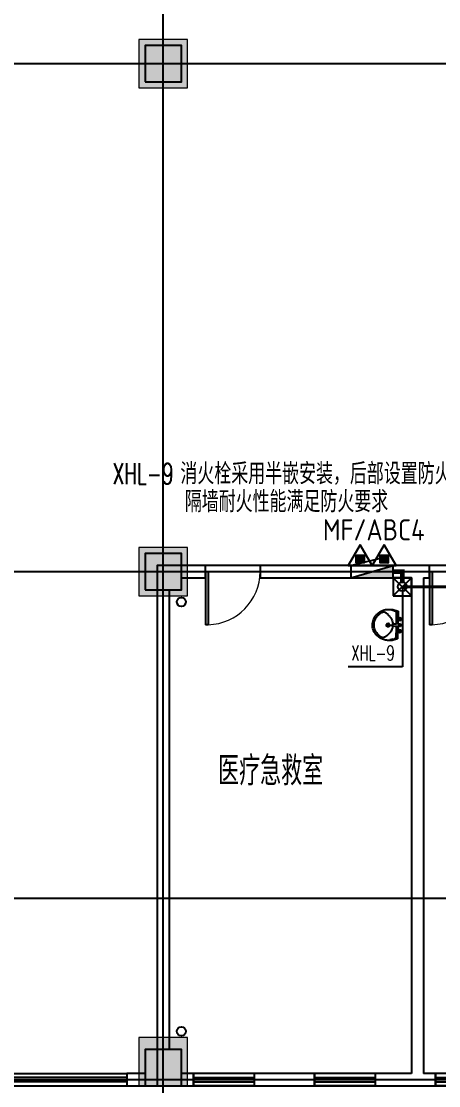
# Model space of a CAD drawing. Extents: x 817814 to 953178, y -139555 to 106956.
# Drawn here: x 893150 to 900044, y 39009 to 56609 of the extents above; entities that cross this region are included whole.
import ezdxf

# ---------------------------------------------------------------- set-up
doc = ezdxf.new("R2010")
doc.units = 0
doc.header["$LTSCALE"] = 1000
doc.header["$MEASUREMENT"] = 0
doc.layers.add('15101', color=5, linetype='Continuous', lineweight=18)
for name, color, linetype in [('A-Roof-Drng', 8, 'Continuous'), ('COLUMN', 2, 'Continuous'), ('DOTE', 8, 'Continuous'), ('P-ANNO-TXT', 211, 'Continuous'), ('P-FIRE-EQPM', 1, 'Continuous'), ('P-FIRE-IDEN', 1, 'Continuous'), ('P-PROT-FIRH', 1, 'Continuous'), ('P-PROT-IDEN', 7, 'Continuous'), ('P-PROT-PIPE', 1, 'Continuous'), ('P-PROT-VPIP', 1, 'Continuous'), ('PUB_HATCH', 8, 'Continuous'), ('PUB_TEXT', 7, 'Continuous'), ('WALL', 2, 'Continuous'), ('WINDOW', 4, 'Continuous'), ('家具', 8, 'Continuous')]:
    doc.layers.add(name, color=color, linetype=linetype)
for name, color, linetype, plot in [('DIM_MODI', 6, 'Continuous', False), ('定位矩形', 6, 'Continuous', False), ('建筑底图', 6, 'Continuous', False)]:
    doc.layers.add(name, color=color, linetype=linetype, plot=plot)
doc.styles.add('_TWT_DIM_ELE', font='SIMPLEX', dxfattribs={"width": 0.8, "height": 2.5, "bigfont": 'HZTXT'})
doc.styles.add('_TWT_SERIAL', font='COMPLEX', dxfattribs={"width": 0.8, "height": 3, "bigfont": 'HZTXT'})
doc.styles.get("Standard").update_dxf_attribs({"font": 'GBENOR', "bigfont": 'GBCBIG'})

# ---------------------------------------------------------------- blocks, each defined once
blk = doc.blocks.new('zhuzi')
at = {"layer": '15101'}
h = blk.add_hatch(color=256, dxfattribs=at)
h.dxf.hatch_style = 1
h.paths.add_polyline_path([(50957, 5262), (51657, 5262), (51657, 5962), (50957, 5962)])
h.paths.add_polyline_path([(42757, 5162), (43557, 5162), (43557, 5962), (42757, 5962)])
h.paths.add_polyline_path([(34407, 5262), (35107, 5262), (35107, 5962), (34407, 5962)])
h.paths.add_polyline_path([(26007, 5262), (26707, 5262), (26707, 5962), (26007, 5962)])
h.paths.add_polyline_path([(17857, 5162), (18657, 5162), (18657, 5962), (17857, 5962)])
h.paths.add_polyline_path([(59457, 2362), (60057, 2362), (60057, 2962), (59457, 2962)])
h.paths.add_polyline_path([(51057, 2362), (51657, 2362), (51657, 2962), (51057, 2962)])
h.paths.add_polyline_path([(17857, 2362), (18457, 2362), (18457, 2962), (17857, 2962)])
h.paths.add_polyline_path([(9457, 2362), (10057, 2362), (10057, 2962), (9457, 2962)])
h.paths.add_polyline_path([(59457, -2838), (60057, -2838), (60057, -2238), (59457, -2238)])
h.paths.add_polyline_path([(50957, -2888), (51657, -2888), (51657, -2188), (50957, -2188)])
h.paths.add_polyline_path([(42757, -2938), (43557, -2938), (43557, -2138), (42757, -2138)])
h.paths.add_polyline_path([(17857, -2938), (18657, -2938), (18657, -2138), (17857, -2138)])
h.paths.add_polyline_path([(9457, -2838), (10057, -2838), (10057, -2238), (9457, -2238)])
h.paths.add_polyline_path([(59457, -11238), (60057, -11238), (60057, -10638), (59457, -10638)])
h.paths.add_polyline_path([(50957, -11288), (51657, -11288), (51657, -10588), (50957, -10588)])
h.paths.add_polyline_path([(42757, -11338), (43557, -11338), (43557, -10538), (42757, -10538)])
h.paths.add_polyline_path([(17857, -11338), (18657, -11338), (18657, -10538), (17857, -10538)])
h.paths.add_polyline_path([(9457, -11238), (10057, -11238), (10057, -10638), (9457, -10638)])
h.paths.add_polyline_path([(5257, -11238), (5857, -11238), (5857, -10638), (5257, -10638)])
h.paths.add_polyline_path([(59457, -19638), (60057, -19638), (60057, -19038), (59457, -19038)])
h.paths.add_polyline_path([(50957, -19688), (51657, -19688), (51657, -18988), (50957, -18988)])
h.paths.add_polyline_path([(42757, -19738), (43557, -19738), (43557, -18938), (42757, -18938)])
h.paths.add_polyline_path([(17857, -19738), (18657, -19738), (18657, -18938), (17857, -18938)])
h.paths.add_polyline_path([(9457, -19638), (10057, -19638), (10057, -19038), (9457, -19038)])
h.paths.add_polyline_path([(5257, -19638), (5857, -19638), (5857, -19038), (5257, -19038)])
h.paths.add_polyline_path([(59457, -28038), (60057, -28038), (60057, -27438), (59457, -27438)])
h.paths.add_polyline_path([(50957, -28088), (51657, -28088), (51657, -27388), (50957, -27388)])
h.paths.add_polyline_path([(42757, -28138), (43557, -28138), (43557, -27338), (42757, -27338)])
h.paths.add_polyline_path([(17857, -28138), (18657, -28138), (18657, -27338), (17857, -27338)])
h.paths.add_polyline_path([(9457, -28038), (10057, -28038), (10057, -27438), (9457, -27438)])
h.paths.add_polyline_path([(5257, -28038), (5857, -28038), (5857, -27438), (5257, -27438)])
h.paths.add_polyline_path([(59457, -36438), (60057, -36438), (60057, -35838), (59457, -35838)])
h.paths.add_polyline_path([(50957, -36488), (51657, -36488), (51657, -35788), (50957, -35788)])
h.paths.add_polyline_path([(42757, -36538), (43557, -36538), (43557, -35738), (42757, -35738)])
h.paths.add_polyline_path([(17857, -36538), (18657, -36538), (18657, -35738), (17857, -35738)])
h.paths.add_polyline_path([(9457, -36438), (10057, -36438), (10057, -35838), (9457, -35838)])
h.paths.add_polyline_path([(5257, -36438), (5857, -36438), (5857, -35838), (5257, -35838)])
h.paths.add_polyline_path([(59457, -44838), (60057, -44838), (60057, -44238), (59457, -44238)])
h.paths.add_polyline_path([(50957, -44888), (51657, -44888), (51657, -44188), (50957, -44188)])
h.paths.add_polyline_path([(42757, -44938), (43557, -44938), (43557, -44138), (42757, -44138)])
h.paths.add_polyline_path([(17857, -44938), (18657, -44938), (18657, -44138), (17857, -44138)])
h.paths.add_polyline_path([(9457, -44838), (10057, -44838), (10057, -44238), (9457, -44238)])
h.paths.add_polyline_path([(59457, -50038), (60057, -50038), (60057, -49438), (59457, -49438)])
h.paths.add_polyline_path([(51057, -50038), (51657, -50038), (51657, -49438), (51057, -49438)])
h.paths.add_polyline_path([(17857, -50038), (18457, -50038), (18457, -49438), (17857, -49438)])
h.paths.add_polyline_path([(9457, -50038), (10057, -50038), (10057, -49438), (9457, -49438)])
h.paths.add_polyline_path([(50957, -53038), (51657, -53038), (51657, -52338), (50957, -52338)])
h.paths.add_polyline_path([(42757, -53038), (43557, -53038), (43557, -52238), (42757, -52238)])
h.paths.add_polyline_path([(34407, -53038), (35107, -53038), (35107, -52338), (34407, -52338)])
h.paths.add_polyline_path([(26007, -53038), (26707, -53038), (26707, -52338), (26007, -52338)])
h.paths.add_polyline_path([(17857, -53038), (18657, -53038), (18657, -52238), (17857, -52238)])
at = {"layer": '15101', "linetype": 'Continuous'}
for points in [[(42757, -36538), (43557, -36538), (43557, -35738), (42757, -35738)], [(42757, -44938), (43557, -44938), (43557, -44138), (42757, -44138)], [(42757, -53038), (43557, -53038), (43557, -52238), (42757, -52238)]]:
    blk.add_lwpolyline(points, close=True, dxfattribs=at)
blk = doc.blocks.new('$TCHSYS$WIN2D')
for p, q in [((-0.5, 0.5), (0.5, 0.5)), ((-0.5, 0.5), (-0.5, -0.5)), ((0.5, 0.5), (0.5, -0.5)), ((0.5, 0.1667), (-0.5, 0.1667)), ((0.5, -0.1667), (-0.5, -0.1667)), ((-0.5, -0.5), (0.5, -0.5))]:
    blk.add_line(p, q)
blk = doc.blocks.new('_FZH')
blk.add_lwpolyline([(-0.5, -0.5), (0.5, -0.5), (0.5, 0.5), (-0.5, 0.5)], close=True)
at = {"layer": 'PUB_HATCH'}
blk.add_solid([(-0.5, -0.5), (0.5, -0.5), (-0.5, 0.5), (0.5, 0.5)], dxfattribs=at)
blk = doc.blocks.new('$DorLib2D$00000001')
for p, q in [((0.45, 0.975), (0.5, 0.975)), ((0.45, 0), (0.45, 0.975)), ((0.5, 0), (0.5, 0.975)), ((0.5, 0), (0.45, 0))]:
    blk.add_line(p, q)
at = {"lineweight": 13}
blk.add_arc((0.475, 0), 0.975, 91.4693, 180, dxfattribs=at)
blk = doc.blocks.new('$lvtry$00000192')
for p, q in [((-108, -66, 0), (-109, 3, 0)), ((111, -66, 0), (110, 4, 0)), ((-256, -140, 0), (-264, -185, 0)), ((-256, -140, 0), (-246, -114, 0)), ((-236, -86, 0), (-246, -114, 0)), ((-234, -86, 0), (-26, -86, 0)), ((-143, -32, 0), (-74, -31, 0)), ((-29, -62, 0), (-28, -68, 0)), ((-28, -68, 0), (-17, -160, 0)), ((-23, -21, 0), (-17, -160, 0)), ((-22, -40, 0), (1, -40, 0)), ((-17, -151, 0), (-1, -151, 0)), ((-17, -160, 0), (-1, -160, 0)), ((16, -151, 0), (-1, -151, 0)), ((15, -161, 0), (-1, -160, 0)), ((23, -40, 0), (1, -40, 0)), ((25, -22, 0), (15, -161, 0)), ((30, -62, 0), (15, -161, 0)), ((26, -86, 0), (244, -86, 0)), ((76, -31, 0), (145, -31, 0)), ((244, -86, 0), (272, -164, 0)), ((244, -86, 0), (264, -140, 0)), ((-264, -185, 0), (-264, -190, 0)), ((-42, -220, 0), (44, -219, 0)), ((1, -263, 0), (0, -177, 0))]:
    blk.add_line(p, q)
at = {"elevation": 0}
blk.add_lwpolyline([(-29, -62), (-249, -62), (-276, -148, 0.044851), (-281, -206, 0.06689), (-276, -244, 0.023023), (-257, -305, 0.044853), (-243, -334, 0.043799), (-214, -374, 0.044001), (-179, -408, 0.042834), (-139, -435, 0.043018), (-94, -456, 0.042273), (-46, -468, 0.042347), (3, -472, 0.04234), (52, -468, 0.042268), (100, -456, 0.043003), (145, -436, 0.042821), (186, -409, 0.043985), (221, -375, 0.043782), (250, -335, 0.044843), (274, -286, 0.059205), (284, -246, 0.030672), (287, -189, 0.04375), (284, -150), (284, -150), (284, -148), (256, -62), (30, -62), (30, -59), (25, -22), (1, -21), (-23, -21), (-29, -58)], format="xyb", close=True, dxfattribs=at)
for centre, radius in [((-108, -32, 0), 23.8), ((-108, -32, 0), 14.2), ((110, -31, 0), 23.8), ((110, -31, 0), 14.2), ((1, -220, 0), 28.5), ((1, -220, 0), 19)]:
    blk.add_circle(centre, radius)
for centre, radius, start, end in [((-5, -378, 0), 232, 111.757, 122.0285), ((8, -413, 0), 269, 102.1867, 111.757), ((-38, -199, 0), 51, 92.3066, 102.1867), ((-31, -377, 0), 229, 87.3151, 92.3066), ((0, -10, 0), 6.83, 79.8328, 278.7823), ((2, -10, 0), 6.83, 259.8328, 98.7823), ((42, -362, 0), 216, 92.3066, 95.9177), ((35, -183, 0), 37.4, 84.4115, 92.3066), ((19, -341, 0), 196, 72.8891, 84.4115), ((-5, -420, 0), 279, 63.1741, 72.8891), ((42, -328, 0), 175, 53.2408, 63.1741), ((-208, -295, 0), 22, 149.5466, 185.8883), ((-197, -294, 0), 33.4, 185.8883, 200.4186), ((-121, -266, 0), 114, 200.4186, 208.9861), ((7, -422, 0), 271, 137.4608, 149.5466), ((-48, -226, 0), 198, 208.9861, 220.7228), ((186, -586, 0), 514, 131.4907, 137.4608), ((-23, -350, 0), 199, 122.0285, 131.4907), ((-199, -650, 0), 577, 47.667, 53.2408), ((6, -425, 0), 273, 33.1938, 47.667), ((31, -208, 0), 228, 318.9572, 329.6928), ((131, -266, 0), 112, 329.6928, 339.2553), ((211, -291, 0), 27.9, 352.9103, 33.1938), ((189, -288, 0), 49.9, 339.2553, 352.9103), ((9, -177, 0), 272, 220.7228, 230.792), ((2, -185, 0), 262, 230.792, 240.6116), ((2, -186, 0), 261, 240.6116, 250.459), ((4, -179, 0), 268, 250.459, 260.1468), ((4, -180, 0), 267, 260.1468, 269.8461), ((4, -180, 0), 267, 269.8461, 279.544), ((4, -179, 0), 268, 279.544, 289.2308), ((6, -186, 0), 261, 289.2308, 299.0751), ((5, -185, 0), 262, 299.0751, 308.8916), ((6, -186, 0), 261, 308.8916, 318.9572)]:
    blk.add_arc(centre, radius, start, end)
for p in [(1, -40, 0), (1, -220, 0)]:
    blk.add_point(p)
blk = doc.blocks.new('xdzcdxcvf')
at = {"layer": 'A-Roof-Drng'}
for centre in [(556121.4, 62937.6), (556121.4, 55837.7)]:
    blk.add_circle(centre, 75, dxfattribs=at)
at = {"layer": 'DOTE'}
for p, q in [((555821.4, 52467.1), (555821.4, 117010.8)), ((512626.4, 71837.7), (579032.5, 71837.7)), ((512626.4, 63437.7), (579032.5, 63437.7)), ((512626.4, 58037.7), (579032.5, 58037.7)), ((512626.4, 55037.7), (579032.5, 55037.7))]:
    blk.add_line(p, q, dxfattribs=at)
at = {"layer": 'WALL'}
for p, q in [((556521.5, 63537.7), (556121.4, 63537.7)), ((556521.5, 63337.7), (556521.5, 63537.7)), ((560021.4, 63537.7), (557421.5, 63537.7)), ((557421.5, 63537.7), (557421.5, 63337.7)), ((560221.4, 63537.7), (560021.4, 63537.7)), ((560221.4, 63337.7), (560221.4, 63537.7)), ((556121.4, 63337.7), (556521.5, 63337.7)), ((557421.5, 63337.7), (559921.4, 63337.7)), ((559921.4, 63337.7), (559921.4, 55137.7)), ((560121.4, 63337.7), (560121.4, 55137.7)), ((560121.4, 63337.7), (560221.4, 63337.7)), ((555721.4, 63137.7), (555721.4, 55537.7)), ((555921.4, 63137.7), (555921.4, 55537.7)), ((555521.4, 55137.7), (555221.5, 55137.7)), ((555221.5, 55137.7), (555221.5, 54937.7)), ((556321.4, 55137.7), (556121.4, 55137.7)), ((556321.4, 54937.7), (556321.4, 55137.7)), ((558321.4, 55137.7), (557321.4, 55137.7)), ((557321.4, 55137.7), (557321.4, 54937.7)), ((558321.4, 54937.7), (558321.4, 55137.7)), ((559921.4, 55137.7), (559321.4, 55137.7)), ((559321.4, 55137.7), (559321.4, 54937.7)), ((560321.4, 55137.7), (560121.4, 55137.7)), ((560321.4, 54937.7), (560321.4, 55137.7)), ((555221.5, 54937.7), (555521.4, 54937.7)), ((556121.4, 54937.7), (556321.4, 54937.7)), ((557321.4, 54937.7), (558321.4, 54937.7)), ((559321.4, 54937.7), (560021.4, 54937.7)), ((560021.4, 54937.7), (560321.4, 54937.7))]:
    blk.add_line(p, q, dxfattribs=at)
blk.add_blockref('zhuzi', (512664.2, 107975.3))
at = {"layer": 'COLUMN', "xscale": 600, "yscale": 600, "zscale": 600}
for p in [(555821.4, 71837.7), (555821.4, 63437.7), (555821.4, 55237.7)]:
    blk.add_blockref('_FZH', p, dxfattribs=at)
at = {"layer": 'WINDOW', "xscale": 900, "yscale": 900, "zscale": 900, "rotation": 180}
for p in [(556971.5, 63437.7), (560671.4, 63437.7)]:
    blk.add_blockref('$DorLib2D$00000001', p, dxfattribs=at)
at = {"layer": 'WINDOW', "yscale": 200}
for p, xscale, zscale in [((551621.5, 55037.7), 7200, 7200), ((556821.4, 55037.7), -1000, -1000), ((558821.4, 55037.7), -1000, -1000), ((560821.4, 55037.7), -1000, -1000)]:
    blk.add_blockref('$TCHSYS$WIN2D', p, dxfattribs=dict(at, xscale=xscale, zscale=zscale))
at = {"layer": '家具', "xscale": -0.9107142857142919, "yscale": 1.023255813953497, "rotation": 269.1944214061739}
blk.add_blockref('$lvtry$00000192', (559760.7, 62550.2, 0), dxfattribs=at)
at = {"layer": 'PUB_TEXT'}
blk.add_text('医疗急救室', height=482.27, dxfattribs=at).set_placement((556728, 59902.7))
blk = doc.blocks.new('$TWTSYS$00000508')
for p, q in [((-0.5, 0.5), (0.324, 1.224)), ((-0.5, 0.5), (-0.5, -0.5)), ((-0.5, -0.5), (0.5, 0.5)), ((0.5, 0.5), (-0.5, 0.5)), ((0.5, -0.5), (0.5, 0.5)), ((-0.5, -0.5), (0.5, -0.5))]:
    blk.add_line(p, q)
blk.add_solid([(0.5, -0.5), (0.5, 0.5), (-0.5, -0.5)])
blk = doc.blocks.new('$TWTSYS$00000546')
h = blk.add_hatch()
h.set_pattern_fill('ANSI31', color=256, scale=200, style=0)
h.set_pattern_definition([(45, (-38543.802, -6670.83), (-17.67767, 17.67767), [])])
h.paths.add_polyline_path([(-65, 174), (65, 174), (65, 44), (-65, 44)])
for points in [[(0, 344), (-198, 0), (198, 0)], [(-65, 174), (65, 174), (65, 44), (-65, 44)]]:
    blk.add_lwpolyline(points, close=True)

msp = doc.modelspace()

# ---------------------------------------------------------------- hatches: boundary and pattern name
at = {"layer": 'P-PROT-PIPE'}
for points in [[(899443.4, 47509.2), (899480.9, 47509.2), (899480.9, 47546.7)], [(899443.4, 47509.2), (899443.4, 47546.7), (899480.9, 47546.7)]]:
    msp.add_hatch(color=256, dxfattribs=at).paths.add_polyline_path(points)

# ---------------------------------------------------------------- linework, layer by layer
at = {"layer": 'DIM_MODI', "color": 8}
msp.add_lwpolyline([(895393.4, 39609.2), (895393.4, 39009.2), (903993.4, 39009.2), (903993.4, 64409.2), (901093.4, 64409.2), (901093.4, 47609.2), (895393.4, 47609.2), (895393.4, 39009.2)], dxfattribs=at)
at = {"layer": 'P-PROT-IDEN', "linetype": 'ByBlock'}
for p, q in [((899443.4, 47259.2, -3000), (899443.4, 45937.5, -3000)), ((899443.4, 45937.5, -3000), (898546.9, 45937.5, -3000))]:
    msp.add_line(p, q, dxfattribs=at)
at = {"layer": 'P-PROT-PIPE', "ltscale": 1.5, "const_width": 75}
for points in [[(899443.4, 47509.2), (899293.8, 47509.2)], [(899443.4, 47334.2), (899443.4, 47509.2)]]:
    msp.add_lwpolyline(points, dxfattribs=at)
at = {"layer": 'P-PROT-PIPE', "const_width": 50}
msp.add_lwpolyline([(899443.4, 47259.2), (901074.7, 47259.2)], dxfattribs=at)
at = {"layer": 'P-PROT-VPIP'}
msp.add_circle((899443.4, 47259.2), 75, dxfattribs=at)
at = {"layer": '定位矩形'}
for p, q in [((899293.4, 47109.2), (899593.4, 47409.2)), ((899293.4, 47409.2), (899593.4, 47109.2))]:
    msp.add_line(p, q, dxfattribs=at)
msp.add_lwpolyline([(899293.4, 47109.2), (899593.4, 47109.2), (899593.4, 47409.2), (899293.4, 47409.2)], close=True, dxfattribs=at)

# ---------------------------------------------------------------- block references
at = {"layer": 'P-FIRE-EQPM', "rotation": 359.9999949888559}
for p in [(898745.4, 47609.2), (899142.2, 47609.2)]:
    msp.add_blockref('$TWTSYS$00000546', p, dxfattribs=at)
at = {"layer": 'P-PROT-FIRH', "xscale": 700, "yscale": 200, "zscale": 700, "rotation": 359.9999949888559}
msp.add_blockref('$TWTSYS$00000508', (898943.8, 47509.2), dxfattribs=at)
at = {"layer": '建筑底图'}
msp.add_blockref('xdzcdxcvf', (339672, -15928.4), dxfattribs=at)

# ---------------------------------------------------------------- texts
at = {"layer": 'P-ANNO-TXT', "color": 1, "style": '_TWT_DIM_ELE'}
for s, width, p in [('XHL-9', 0.64, (894657.2, 48954)), ('消火栓采用半嵌安装，后部设置防火封堵，', 0.8, (895777.2, 48954)), ('隔墙耐火性能满足防火要求', 0.8, (895849.8, 48491.6))]:
    msp.add_text(s, height=350, dxfattribs=dict(at, width=width)).set_placement(p)
at = {"layer": 'P-FIRE-IDEN'}
msp.add_text('MF/ABC4', height=350, rotation=359.99999, dxfattribs=at).set_placement((898131.5, 48025.6))
at = {"layer": 'P-PROT-IDEN', "color": 7, "linetype": 'ByBlock', "style": '_TWT_SERIAL', "width": 0.64}
msp.add_text('XHL-9', height=250, dxfattribs=at).set_placement((898596.9, 46037.5, -3000))

doc.saveas('drawing.dxf')
